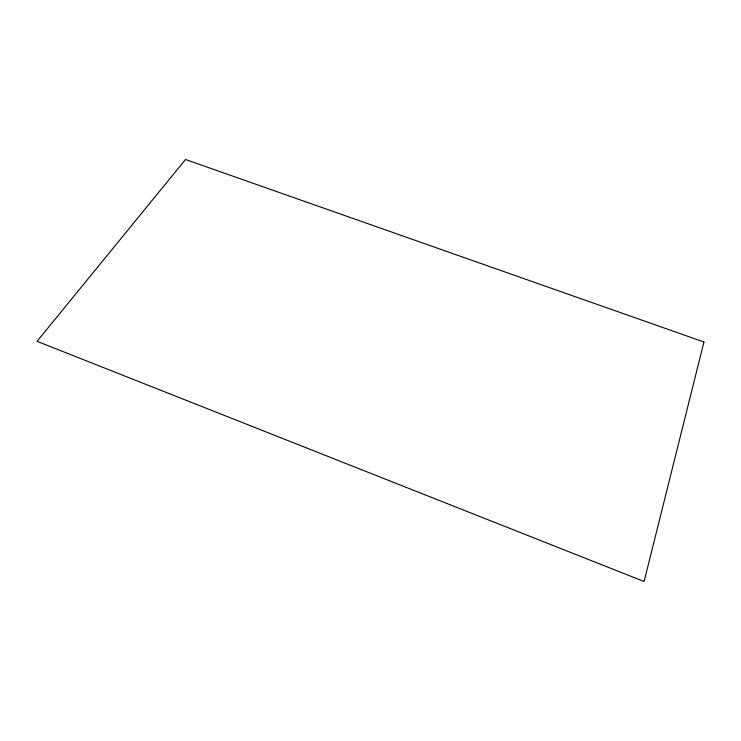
<?xml version="1.0" encoding="UTF-8"?>
<svg xmlns="http://www.w3.org/2000/svg" width="741" height="741" viewBox="0 0 741 741"><rect width="100%" height="100%" fill="white"/><g stroke="black" fill="none" stroke-linecap="round" stroke-linejoin="round"><path stroke-width="1.11" d="M703.95 341.999L644.096 581.5L37.05 341.314L185.528 159.5L703.95 341.999"/></g></svg>
